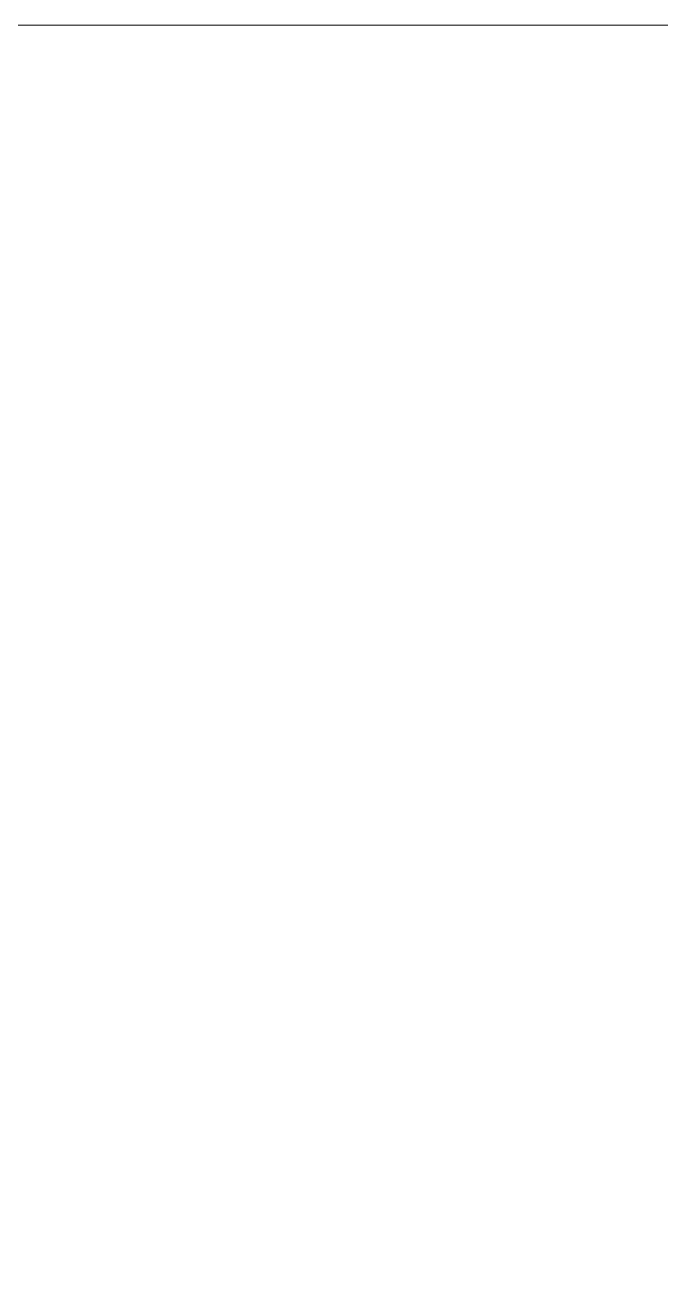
# Model space of a CAD drawing. Header units: inches. Extents: x -4110 to -1807, y 11006 to 12281.
# Drawn here: x -3650.9307 to -3650.8556, y 11829.4166 to 11829.5644 of the extents above; entities that cross this region are included whole.
import ezdxf

# ---------------------------------------------------------------- set-up
doc = ezdxf.new("R2010")
doc.units = ezdxf.units.IN
doc.header["$MEASUREMENT"] = 0
for name, color, linetype, lineweight in [('0-1', 7, 'Continuous', 5), ('0-2', 7, 'Continuous', 9), ('A-DOOR-FRAM-2', 7, 'Continuous', 9), ('A-WALL-PATT-1', 7, 'Continuous', 9)]:
    doc.layers.add(name, color=color, linetype=linetype, lineweight=lineweight)

# ---------------------------------------------------------------- blocks, each defined once
blk = doc.blocks.new('SWING - SINGLE - FLUSH - SWING - FLUSH - 2-10 x 6-8 - PASSAGE-4152770-ENLARGED RCP - 3RD FLOOR PLAN - EAST')
at = {"layer": 'A-DOOR-FRAM-2'}
blk.add_line((20, 4.25), (20, 4.75), dxfattribs=at)
blk = doc.blocks.new('CTR - 1st Phase - Unit Layouts_rvt-1-ENLARGED RCP - 3RD FLOOR PLAN - EAST')
at = {"layer": 'A-WALL-PATT-1'}
h = blk.add_hatch(dxfattribs=at)
h.set_pattern_fill('FP_1', color=256, style=0, pattern_type=2)
h.set_pattern_definition([(0, (0, 0), (20.48, 5.12), [0.845, -14.515, 0.845, -14.515, -81.92]), (0, (0, 0), (20.48, 5.12), [-30.72, 0.845, -29.875, 0.845, -14.515, -35.84]), (0, (0, 0), (20.48, 5.12), [-76.8, 0.845, -9.395, 0.845, -24.755]), (120, (7.68, 2.56), (-14.67405, 15.1762003), [0.845, -14.515, 0.845, -14.515, -81.92]), (120, (7.68, 2.56), (-14.67405, 15.1762003), [-30.72, 0.845, -29.875, 0.845, -14.515, -35.84]), (120, (7.68, 2.56), (-14.67405, 15.1762003), [-76.8, 0.845, -9.395, 0.845, -24.755]), (240, (10.24, 12.8), (-5.80595, -20.2962003), [0.845, -14.515, 0.845, -14.515, -81.92]), (240, (10.24, 12.8), (-5.80595, -20.2962003), [-30.72, 0.845, -29.875, 0.845, -14.515, -35.84]), (240, (10.24, 12.8), (-5.80595, -20.2962003), [-76.8, 0.845, -9.395, 0.845, -24.755])])
h.paths.add_polyline_path([(-3581.78054, 11827.1894), (-3581.78054, 11828.9394), (-3537.25398, 11828.9394), (-3536.62898, 11829.5644), (-3582.40554, 11829.5644), (-3582.40554, 11827.1894)], flags=0)
h.paths.add_polyline_path([(-3616.40554, 11827.1894), (-3616.40554, 11829.5644), (-3651.90554, 11829.5644), (-3651.90554, 11828.9394), (-3617.03054, 11828.9394), (-3617.03054, 11827.1894)], flags=0)
h.paths.add_polyline_path([(-3526.37593, 11828.9394), (-3515.78054, 11828.9394), (-3515.78054, 11829.5644), (-3526.37593, 11829.5644), (-3527.00093, 11828.9394)], flags=0)
at = {"layer": '0-2', "rotation": 269.9999999999951}
blk.add_blockref('SWING - SINGLE - FLUSH - SWING - FLUSH - 2-10 x 6-8 - PASSAGE-4152770-ENLARGED RCP - 3RD FLOOR PLAN - EAST', (-3655.53054, 11849.5644), dxfattribs=at)

msp = doc.modelspace()

# ---------------------------------------------------------------- block references
at = {"layer": '0-1'}
msp.add_blockref('CTR - 1st Phase - Unit Layouts_rvt-1-ENLARGED RCP - 3RD FLOOR PLAN - EAST', (0, 0), dxfattribs=at)

doc.saveas('drawing.dxf')
